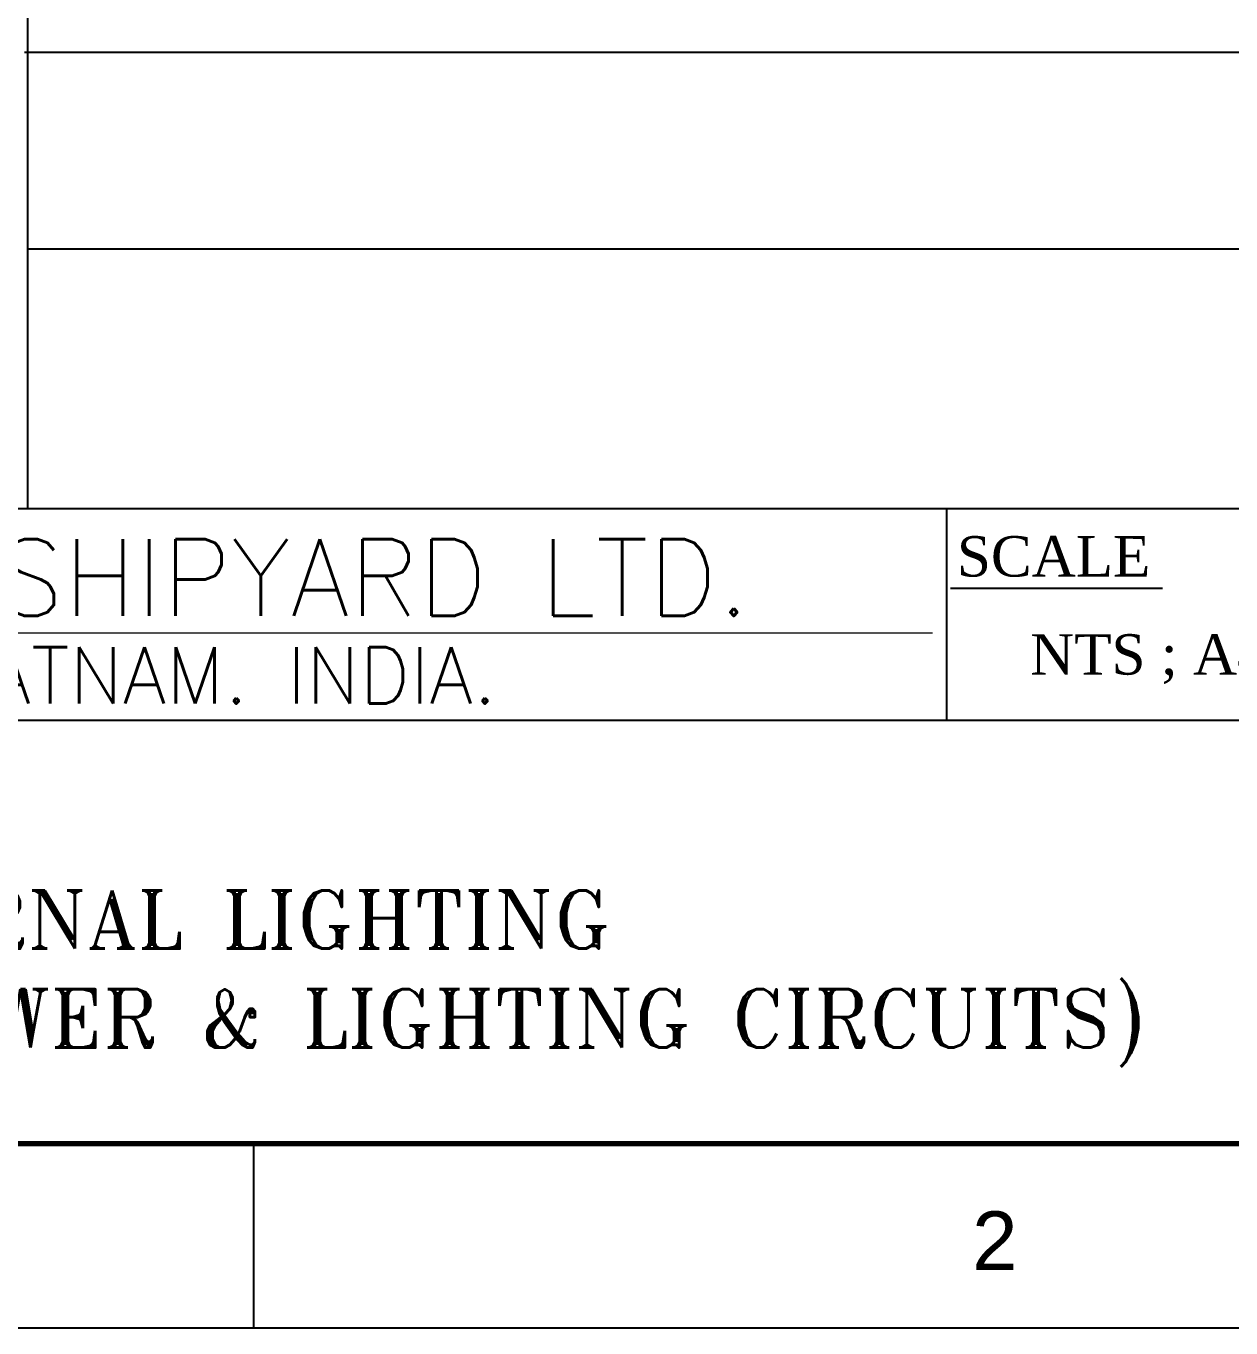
# Model space of a CAD drawing. Header units: inches. Extents: x -3311 to 1429, y -713 to 2436.
# Drawn here: x -3121.25 to -3075.01, y 2226.25 to 2276.24 of the extents above; entities that cross this region are included whole.
import ezdxf
from ezdxf.enums import TextEntityAlignment as Align

# ---------------------------------------------------------------- set-up
doc = ezdxf.new("R2010")
doc.units = ezdxf.units.IN
doc.layers.add('DIM', color=1, linetype='Continuous', lineweight=25)
doc.layers.add('HEL-070', color=4, linetype='Continuous', lineweight=70)
doc.styles.add('_NORMAL', font='arial.ttf')
doc.styles.add('ROMANS', font='simplex.shx', dxfattribs={"width": 0.88})
doc.styles.add('ROMANT', font='romant__.ttf')
doc.styles.add('style5', font='romantic.ttf', dxfattribs={"height": 65})

# ---------------------------------------------------------------- blocks, each defined once
blk = doc.blocks.new('fr')
at = {"color": 7, "linetype": 'Continuous'}
for p, q in [((33474.064, 4297.407), (33756.917, 4297.407)), ((33664.991, 4290.334), (33664.991, 4297.407)), ((33466.991, 4290.334), (33763.99, 4290.334)), ((33466.991, 4290.334), (33763.99, 4290.334))]:
    blk.add_line(p, q, dxfattribs=at)
at = {"color": 7, "style": '_NORMAL'}
blk.add_text('2', height=2.246, dxfattribs=at).set_placement((33693.426, 4293.687), align=Align.MIDDLE_CENTER)

msp = doc.modelspace()

# ---------------------------------------------------------------- linework, layer by layer
at = {"color": 4}
msp.add_line((-3165.162, 2257.714), (-3020.591, 2257.714), dxfattribs=at)
at = {"color": 1, "linetype": 'Continuous', "lineweight": -3}
msp.add_line((-3085.907, 2249.585), (-3085.907, 2257.714), dxfattribs=at)
at = {"color": 3, "linetype": 'Continuous', "lineweight": -3}
msp.add_line((-3077.638, 2254.643), (-3085.771, 2254.643), dxfattribs=at)
at = {"color": 1, "lineweight": 5}
msp.add_line((-3146.554, 2252.941), (-3086.453, 2252.941), dxfattribs=at)
at = {"color": 3}
msp.add_line((-3146.435, 2249.585), (-3020.548, 2249.585), dxfattribs=at)
at = {"color": 3, "linetype": 'Continuous', "lineweight": -3}
for points in [[(-3121.187, 2284.003), (-3121.187, 2257.714)], [(-3121.303, 2275.24), (-3065.569, 2275.24)], [(-3121.187, 2267.679), (-3065.569, 2267.679)]]:
    msp.add_lwpolyline(points, dxfattribs=at)
at = {"layer": 'DIM'}
msp.add_lwpolyline([(-3165.162, 2257.714), (-3020.576, 2257.714), (-3020.576, 2233.325), (-3165.162, 2233.325)], close=True, dxfattribs=at)
at = {"layer": 'HEL-070'}
msp.add_lwpolyline([(-3020.576, 2233.325), (-3165.162, 2233.325), (-3165.162, 2284.003), (-3020.576, 2284.003)], close=True, dxfattribs=at)

# ---------------------------------------------------------------- block references
msp.add_blockref('fr', (-36777.493, -2064.082))

# ---------------------------------------------------------------- texts
at = {"color": 1, "lineweight": -3, "style": 'ROMANS'}
for s, height, p in [('HINDUSTAN SHIPYARD LTD.', 2.9406, (-3145.884, 2253.592)), ('VISAKHAPATNAM. INDIA.', 2.1622, (-3136.252, 2250.222))]:
    msp.add_text(s, height=height, dxfattribs=at).set_placement(p)
at = {"color": 3, "lineweight": -2, "ltscale": 0.8, "style": 'style5'}
for s, p in [('SCALE', (-3085.52, 2255.102)), ('NTS ; A4', (-3082.713, 2251.337))]:
    msp.add_text(s, height=1.5515, dxfattribs=at).set_placement(p)
at = {"color": 4, "linetype": 'Continuous', "lineweight": 40, "style": 'ROMANT'}
for s, p in [(' SLD OF INTERNAL LIGHTING ', (-3145.037, 2240.818)), ('(230V AC POWER & LIGHTING CIRCUITS)', (-3142.814, 2237.019))]:
    msp.add_text(s, height=2.23413, dxfattribs=at).set_placement(p)

doc.saveas('drawing.dxf')
